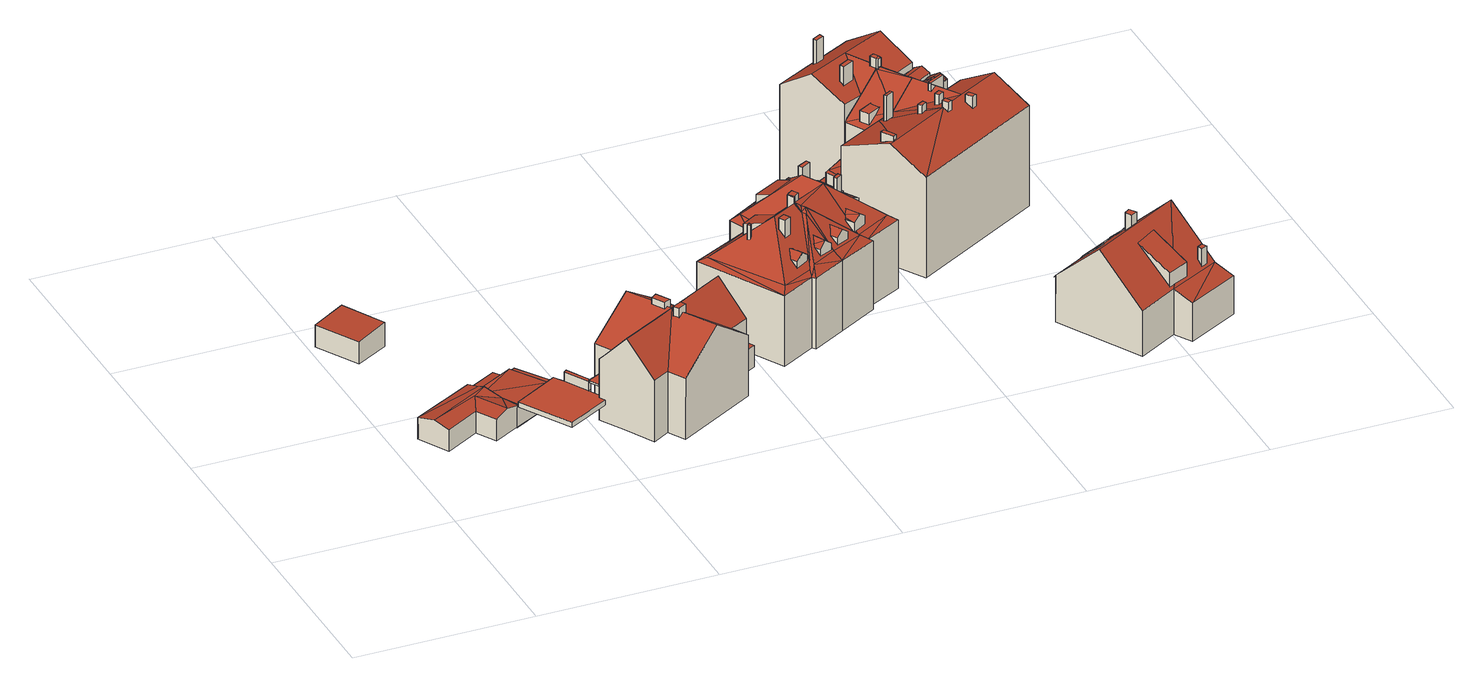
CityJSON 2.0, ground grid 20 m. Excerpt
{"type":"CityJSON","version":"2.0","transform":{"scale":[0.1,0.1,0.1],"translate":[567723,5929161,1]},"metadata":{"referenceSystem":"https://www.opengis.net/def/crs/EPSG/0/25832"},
"CityObjects":{
"building1":{"type":"Building","attributes":{"Grundfläche 2D":"23.277355","Grundhöhe NN":"1.186"},"geometry":[{"type":"Solid","lod":"3","boundaries":[[[[0,1,2,3]],[[4,5,3,2]],[[5,6,0,3]],[[6,7,1,0]],[[7,4,2,1]],[[7,6,5,4]]]],"semantics":{"surfaces":[{"type":"RoofSurface"},{"type":"WallSurface"},{"type":"GroundSurface"}],"values":[[0,1,1,1,1,2]]}}]},
"building2":{"type":"Building","attributes":{"Grundfläche 2D":"111.171247","Grundhöhe NN":"1.049"},"children":["building2-1"],"geometry":[{"type":"MultiSurface","lod":"3","boundaries":[[[8,9,10,11,12,13,14,15,16,17]],[[18,19,20]],[[21,18,22,23,24]],[[21,19,18]],[[25,26,27,28]],[[29,30,31]],[[32,29,31,33]],[[34,35,33,36]],[[35,32,33]],[[37,35,34,38]],[[39,37,40]],[[35,37,39]],[[39,40,41]],[[35,39,32]],[[22,18,20,42,43]],[[42,44,43]],[[22,43,45,46,26,21,24,23]],[[43,44,45]],[[21,26,46,45,47,19]],[[42,20,19,47]],[[9,8,48,49]],[[10,9,49,50]],[[11,10,50,51]],[[12,11,51,52]],[[13,12,52,53]],[[14,13,53,54]],[[15,14,54,55]],[[56,27,16,15,55,57]],[[56,57,58,23,40,17,16,27]],[[58,48,8,17,40,23]],[[56,59,28,27]],[[59,60,25,28]],[[60,46,26,25]],[[46,56,27,26]],[[31,30,61,62]],[[36,33,31,62,63]],[[34,36,63,64]],[[38,34,64,65]],[[38,65,43,22,23,24,41,40,37]],[[61,30,29,32,39,41,24,66]],[[44,42,47,45]],[[51,50,49,48,58,57,55,54,53,52]],[[46,60,59,56]],[[61,66,43,65,64,63,62]]],"semantics":{"surfaces":[{"type":"RoofSurface"},{"type":"WallSurface"},{"type":"GroundSurface"}],"values":[0,0,0,0,0,0,0,0,0,0,0,0,0,0,1,1,1,1,1,1,1,1,1,1,1,1,1,1,1,1,1,1,1,1,1,1,1,1,1,1,2,2,2,2]}}]},
"building2-1":{"type":"BuildingInstallation","parents":["building2"],"geometry":[{"type":"MultiSurface","lod":"3","boundaries":[[[67,68,69,70]],[[70,69,14,15]],[[67,70,15,12]],[[68,67,12,13]],[[69,68,13,14]]],"semantics":{"surfaces":[{"type":"RoofSurface"},{"type":"WallSurface"}],"values":[0,1,1,1,1]}}]},
"building3":{"type":"Building","attributes":{"Grundfläche 2D":"3.790240","Grundhöhe NN":"3.102"},"geometry":[{"type":"Solid","lod":"3","boundaries":[[[[71,72,73,74]],[[75,76,74,73]],[[76,77,71,74]],[[77,78,72,71]],[[78,75,73,72]],[[78,77,76,75]]]],"semantics":{"surfaces":[{"type":"RoofSurface"},{"type":"WallSurface"},{"type":"GroundSurface"}],"values":[[0,1,1,1,1,2]]}}]},
"building4":{"type":"Building","attributes":{"Grundfläche 2D":"185.451250","Grundhöhe NN":"1.404"},"children":["building4-1","building4-2"],"geometry":[{"type":"MultiSurface","lod":"3","boundaries":[[[79,80,81,82,83,84]],[[85,80,86,87,88,89]],[[85,89,88,90,91,80]],[[92,93,94,80]],[[83,82,81,80,94,95]],[[80,79,96,97,98]],[[98,99,86,80]],[[91,100,92,80]],[[101,102,103,104]],[[105,106,107,108]],[[109,110,111,112]],[[113,114,115,116,117]],[[79,84,118,119]],[[96,79,119,120]],[[121,122,99,98,97,96,120,123]],[[86,99,122,124]],[[87,86,124,125]],[[90,88,87,125,126]],[[91,90,126,127]],[[128,129,93,92,100,130,131]],[[100,91,127,130]],[[94,93,129,132]],[[95,94,132,133]],[[134,135,118,84,83,95,133]],[[102,101,136,137]],[[138,103,102,137,128]],[[104,103,138,139]],[[136,101,104,139,131]],[[140,108,107,141,135]],[[105,108,140,142]],[[143,106,105,142,134]],[[107,106,143,141]],[[144,145,112,111]],[[145,146,109,112]],[[146,147,110,109]],[[147,144,111,110]],[[114,113,148,149]],[[115,114,149,150]],[[116,115,150,151]],[[113,117,116,151,152,148]],[[132,129,128,137,136,131,130,127,126,125,124,122,121,123,120,119,118,135,141,143,134,133]],[[147,146,145,144]],[[151,150,149,148,152]]],"semantics":{"surfaces":[{"type":"RoofSurface"},{"type":"WallSurface"},{"type":"GroundSurface"}],"values":[0,0,0,0,0,0,0,0,0,0,0,0,1,1,1,1,1,1,1,1,1,1,1,1,1,1,1,1,1,1,1,1,1,1,1,1,1,1,1,1,2,2,2]}}]},
"building4-1":{"type":"BuildingInstallation","parents":["building4"],"geometry":[{"type":"MultiSurface","lod":"3","boundaries":[[[153,154,155,156]],[[89,157,154,153,158]],[[153,156,159,158]],[[155,154,157,160]],[[159,156,155,160,85]]],"semantics":{"surfaces":[{"type":"RoofSurface"},{"type":"WallSurface"}],"values":[0,1,1,1,1]}}]},
"building4-2":{"type":"BuildingInstallation","parents":["building4"],"geometry":[{"type":"MultiSurface","lod":"3","boundaries":[[[161,162,163,164,165,166]],[[167,82,168,163,162,161]],[[169,81,170,166,165,164]],[[164,163,168,169]],[[161,166,170,167]]],"semantics":{"surfaces":[{"type":"RoofSurface"},{"type":"WallSurface"}],"values":[0,1,1,1,1]}}]},
"building5":{"type":"Building","attributes":{"Grundfläche 2D":"98.892822","Grundhöhe NN":"1.317"},"children":["building5-1","building5-2","building5-3","building5-4","building5-5","building5-6"],"geometry":[{"type":"Solid","lod":"3","boundaries":[[[[171,172,173]],[[173,172,174]],[[175,172,171]],[[176,177,175]],[[172,175,177,178]],[[179,180,176]],[[176,180,181,182,177]],[[183,180,179]],[[181,180,183,184,185,186]],[[187,188,184]],[[186,185,184,188,181]],[[189,188,187]],[[190,188,189]],[[178,182,190]],[[190,182,188]],[[174,172,178]],[[178,177,182]],[[188,182,181]],[[191,175,171,173,192,193]],[[194,179,176,175,191,195]],[[187,184,183,179,194,196]],[[189,187,196,197]],[[190,189,197,198]],[[178,190,198,199]],[[174,178,199,200]],[[173,174,200,192]],[[193,192,200,199,198,197,196,194,195,191]]]],"semantics":{"surfaces":[{"type":"RoofSurface"},{"type":"WallSurface"},{"type":"GroundSurface"}],"values":[[0,0,0,0,0,0,0,0,0,0,0,0,0,0,0,0,0,0,1,1,1,1,1,1,1,1,2]]}}]},
"building5-1":{"type":"BuildingInstallation","parents":["building5"],"geometry":[{"type":"MultiSurface","lod":"3","boundaries":[[[201,202,203,204]],[[205,206,204,207]],[[206,201,204]],[[208,205,207]],[[203,209,210,207,204]],[[208,207,210]],[[203,202,209]]],"semantics":{"surfaces":[{"type":"RoofSurface"},{"type":"WallSurface"}],"values":[0,0,0,0,1,1,1]}}]},
"building5-2":{"type":"BuildingInstallation","parents":["building5"],"geometry":[{"type":"MultiSurface","lod":"3","boundaries":[[[211,212,213,214]],[[213,212,179,183]],[[214,213,183,215]],[[180,211,214,215]],[[212,211,180,179]]],"semantics":{"surfaces":[{"type":"RoofSurface"},{"type":"WallSurface"}],"values":[0,1,1,1,1]}}]},
"building5-3":{"type":"BuildingInstallation","parents":["building5"],"geometry":[{"type":"MultiSurface","lod":"3","boundaries":[[[216,217,218,219,220]],[[221,222,223,224,225,226,216,220,227]],[[220,219,228,229,230,221,227]],[[222,221,230]],[[219,218,228]]],"semantics":{"surfaces":[{"type":"RoofSurface"},{"type":"WallSurface"}],"values":[0,0,1,1,1]}}]},
"building5-4":{"type":"BuildingInstallation","parents":["building5"],"geometry":[{"type":"MultiSurface","lod":"3","boundaries":[[[186,231,232,233,234]],[[234,233,235]],[[232,231,185,236]],[[236,235,233,232]]],"semantics":{"surfaces":[{"type":"RoofSurface"},{"type":"WallSurface"}],"values":[0,1,1,1]}}]},
"building5-5":{"type":"BuildingInstallation","parents":["building5"],"geometry":[{"type":"MultiSurface","lod":"3","boundaries":[[[237,238,239,240]],[[240,239,241,242]],[[237,240,242,243]],[[238,237,243,244]],[[239,238,244,241]]],"semantics":{"surfaces":[{"type":"RoofSurface"},{"type":"WallSurface"}],"values":[0,1,1,1,1]}}]},
"building5-6":{"type":"BuildingInstallation","parents":["building5"],"geometry":[{"type":"MultiSurface","lod":"3","boundaries":[[[245,246,247,248]],[[249,250,246,245]],[[251,247,246,250,252]],[[251,253,248,247]],[[254,249,245,248,253]]],"semantics":{"surfaces":[{"type":"RoofSurface"},{"type":"WallSurface"}],"values":[0,1,1,1,1]}}]},
"building6":{"type":"Building","attributes":{"Grundfläche 2D":"136.858873","Grundhöhe NN":"1.317"},"children":["building6-1","building6-2","building6-3","building6-4","building6-5","building6-6"],"geometry":[{"type":"MultiSurface","lod":"3","boundaries":[[[255,256,257]],[[256,258,257]],[[255,259,260,261,262,263,264,265,266,256]],[[267,268,173]],[[173,268,171]],[[269,268,267]],[[270,271,269]],[[269,272,273,274,275,276,268]],[[269,271,272]],[[277,278,279,270,280,281,282]],[[282,281,283]],[[270,279,284,271]],[[285,281,280]],[[187,286,285]],[[286,281,285]],[[184,287,187]],[[287,286,187]],[[183,287,184]],[[183,179,288,287]],[[176,275,179]],[[275,288,179]],[[175,276,176]],[[176,276,275]],[[171,276,175]],[[171,268,276]],[[287,288,289,286]],[[289,281,286]],[[273,272,290,291,288,275,274]],[[291,290,272,271,288]],[[292,293,263,262,294,295,283,281,289,288,271,284]],[[295,260,259,255,257,277,282,283]],[[264,263,293]],[[293,292,265,264]],[[266,265,292,284,279,278,258,256]],[[278,277,257,258]],[[267,173,192,296]],[[269,267,296,297]],[[270,269,297,298]],[[280,270,298,299]],[[285,280,299,300]],[[173,171,175,191,193,192]],[[187,285,300,196]],[[179,183,184,187,196,194]],[[191,175,176,179,194,195]],[[296,192,193,191,195,194,196,300,299,298,297]]],"semantics":{"surfaces":[{"type":"RoofSurface"},{"type":"WallSurface"},{"type":"GroundSurface"}],"values":[0,0,0,0,0,0,0,0,0,0,0,0,0,0,0,0,0,0,0,0,0,0,0,0,0,0,0,0,0,0,1,1,1,1,1,1,1,1,1,1,1,1,1,1,2]}}]},
"building6-1":{"type":"BuildingInstallation","parents":["building6"],"geometry":[{"type":"MultiSurface","lod":"3","boundaries":[[[301,213,212,302,303,304]],[[302,212,179,305]],[[306,304,303,302,305,307]],[[183,213,301,304,306,308]],[[212,213,183,179]]],"semantics":{"surfaces":[{"type":"RoofSurface"},{"type":"WallSurface"}],"values":[0,1,1,1,1]}}]},
"building6-2":{"type":"BuildingInstallation","parents":["building6"],"geometry":[{"type":"MultiSurface","lod":"3","boundaries":[[[309,310,311,312,313]],[[311,314,312]],[[309,315,310]],[[311,310,315,314]]],"semantics":{"surfaces":[{"type":"RoofSurface"},{"type":"WallSurface"}],"values":[0,1,1,1]}}]},
"building6-3":{"type":"BuildingInstallation","parents":["building6"],"geometry":[{"type":"MultiSurface","lod":"3","boundaries":[[[316,317,318,319]],[[319,318,320,321]],[[316,319,321,322]],[[317,316,322,323]],[[318,317,323,320]]],"semantics":{"surfaces":[{"type":"RoofSurface"},{"type":"WallSurface"}],"values":[0,1,1,1,1]}}]},
"building6-4":{"type":"BuildingInstallation","parents":["building6"],"geometry":[{"type":"MultiSurface","lod":"3","boundaries":[[[324,325,326]],[[291,327,326,328,329]],[[327,324,326]],[[330,331,328,332]],[[331,333,328]],[[333,329,328]],[[273,290,334,332,328,326,335]],[[330,332,334]],[[326,325,274,335]]],"semantics":{"surfaces":[{"type":"RoofSurface"},{"type":"WallSurface"}],"values":[0,0,0,0,0,0,1,1,1]}}]},
"building6-5":{"type":"BuildingInstallation","parents":["building6"],"geometry":[{"type":"MultiSurface","lod":"3","boundaries":[[[336,337,338,339]],[[340,341,339,338]],[[261,336,339,341,262]],[[261,260,295,337,336]],[[295,340,338,337]]],"semantics":{"surfaces":[{"type":"RoofSurface"},{"type":"WallSurface"}],"values":[0,1,1,1,1]}}]},
"building6-6":{"type":"BuildingInstallation","parents":["building6"],"geometry":[{"type":"MultiSurface","lod":"3","boundaries":[[[342,343,344,345,346]],[[347,342,346,348]],[[345,349,350,348,346]],[[347,348,350]],[[345,344,349]]],"semantics":{"surfaces":[{"type":"RoofSurface"},{"type":"WallSurface"}],"values":[0,0,1,1,1]}}]},
"building7":{"type":"Building","attributes":{"Grundfläche 2D":"335.081678","Grundhöhe NN":"1.068"},"children":["building7-1","building7-2","building7-3","building7-4","building7-5","building7-6","building7-7","building7-8","building7-9","building7-10","building7-11","building7-12","building7-13","building7-14","building7-15","building7-16"],"geometry":[{"type":"MultiSurface","lod":"3","boundaries":[[[351,352,353,354,355]],[[351,356,357,358,352]],[[358,357,359,360]],[[361,362,360,359,363,364]],[[364,365,366,361]],[[367,368,366,369,370]],[[371,372,373,361,366,368,367,374,375]],[[372,371,376,361,373]],[[377,378,379,360,376,354,380]],[[361,376,360,362]],[[358,360,379,378,377,380,354,353,352]],[[381,382,374,367,370,383,384]],[[385,386,375,374,382,381,384,383,387,388,375,389]],[[385,389,375,386]],[[375,388,390,391,390,392,393,371]],[[393,371,393,392]],[[393,392,394,395,371]],[[396,397,371,395,394]],[[395,394,395,371]],[[376,396,398,399,400,401]],[[396,376,371,397]],[[400,399,402,376,401]],[[403,404,405,406,407,408,409]],[[407,406,410,398]],[[398,396,394,411,407]],[[394,392,412,392,390,413,388,387,407,411]],[[390,388,413]],[[387,414,408,407]],[[415,416,417,418,419,420,421]],[[422,423,424,425]],[[426,424,423]],[[426,427,428,424]],[[429,424,428]],[[428,430,431,429]],[[432,433,424,429]],[[366,365,369]],[[434,435,359,357,356,351,355,436,437]],[[363,359,435,438]],[[439,370,369,365,364,363,438,440]],[[375,374,367,370,439,441,442,443,436,355,354,376,371]],[[388,387,383,444,445]],[[390,388,445,446]],[[446,447,392,390]],[[398,396,394,392,447,448,399]],[[442,402,399,448,449]],[[402,442,441,439,370,367,374,375,371,376]],[[383,370,439,444]],[[405,404,403,409,450,451]],[[448,410,406,405,451,452]],[[448,447,392,394,396,398,410]],[[445,444,383,414,387,388]],[[444,450,409,408,414,383]],[[443,453,423,422,425,454,455]],[[427,426,423,453,456]],[[418,430,428,427,456,457]],[[458,459,460,433,432,429,431,430,418,457,449,461]],[[424,433,460,462]],[[425,424,462,454]],[[415,421,463,459]],[[449,457,418,417,416,415,459,458,461]],[[419,418,457,464]],[[421,420,419,464,452,465,463]],[[439,440,438,435,434,437,436,443,455,454,462,460,459,463,465,452,451,450,444]]],"semantics":{"surfaces":[{"type":"RoofSurface"},{"type":"WallSurface"},{"type":"GroundSurface"}],"values":[0,0,0,0,0,0,0,0,0,0,0,0,0,0,0,0,0,0,0,0,0,0,0,0,0,0,0,0,0,0,0,0,0,0,0,1,1,1,1,1,1,1,1,1,1,1,1,1,1,1,1,1,1,1,1,1,1,1,1,1,1,1,2]}}]},
"building7-1":{"type":"BuildingInstallation","parents":["building7"],"geometry":[{"type":"MultiSurface","lod":"3","boundaries":[[[466,467,468,469]],[[469,468,470,471]],[[466,469,471,472]],[[467,466,472,473]],[[468,467,473,470]]],"semantics":{"surfaces":[{"type":"RoofSurface"},{"type":"WallSurface"}],"values":[0,1,1,1,1]}}]},
"building7-2":{"type":"BuildingInstallation","parents":["building7"],"geometry":[{"type":"MultiSurface","lod":"3","boundaries":[[[474,475,476,477,478,479]],[[480,481,476,475]],[[481,373,482,477,476]],[[482,483,478,477]],[[483,372,484,480,475,474,479,478]]],"semantics":{"surfaces":[{"type":"RoofSurface"},{"type":"WallSurface"}],"values":[0,1,1,1,1]}}]},
"building7-3":{"type":"BuildingInstallation","parents":["building7"],"geometry":[{"type":"MultiSurface","lod":"3","boundaries":[[[485,486,487,488]],[[489,490,485,488]],[[485,490,379,491,486]],[[491,492,487,486]],[[489,488,487,492,378]]],"semantics":{"surfaces":[{"type":"RoofSurface"},{"type":"WallSurface"}],"values":[0,1,1,1,1]}}]},
"building7-4":{"type":"BuildingInstallation","parents":["building7"],"geometry":[{"type":"MultiSurface","lod":"3","boundaries":[[[493,494,495]],[[496,497,493]],[[497,498,493]],[[498,494,493]],[[375,499,496]],[[497,496,499,500]],[[501,494,498]],[[500,368,502,501,498,497]],[[501,502,367,495,494]]],"semantics":{"surfaces":[{"type":"RoofSurface"},{"type":"WallSurface"}],"values":[0,0,0,0,0,0,0,1,1]}}]},
"building7-5":{"type":"BuildingInstallation","parents":["building7"],"geometry":[{"type":"MultiSurface","lod":"3","boundaries":[[[503,504,505,506,507,508,509]],[[510,511,506,505]],[[511,377,512,508,507,506]],[[512,513,509,508]],[[513,380,514,510,505,504,503,509]]],"semantics":{"surfaces":[{"type":"RoofSurface"},{"type":"WallSurface"}],"values":[0,1,1,1,1]}}]},
"building7-6":{"type":"BuildingInstallation","parents":["building7"],"geometry":[{"type":"MultiSurface","lod":"3","boundaries":[[[515,516,517,518,519,520]],[[521,522,523,518,517,516]],[[352,524,519,518,523]],[[525,526,515,520,519,524,353]],[[526,521,516,515]]],"semantics":{"surfaces":[{"type":"RoofSurface"},{"type":"WallSurface"}],"values":[0,1,1,1,1]}}]},
"building7-7":{"type":"BuildingInstallation","parents":["building7"],"geometry":[{"type":"MultiSurface","lod":"3","boundaries":[[[527,528,529,530,531]],[[528,527,532,533]],[[360,534,529,528,533]],[[534,535,530,529]],[[527,531,530,535,362,532]]],"semantics":{"surfaces":[{"type":"RoofSurface"},{"type":"WallSurface"}],"values":[0,1,1,1,1]}}]},
"building7-8":{"type":"BuildingInstallation","parents":["building7"],"geometry":[{"type":"MultiSurface","lod":"3","boundaries":[[[536,537,538,539,540,541]],[[542,539,538,537,543,544]],[[541,540,539,542,545,546]],[[536,541,546,547]],[[547,543,537,536]]],"semantics":{"surfaces":[{"type":"RoofSurface"},{"type":"WallSurface"}],"values":[0,1,1,1,1]}}]},
"building7-9":{"type":"BuildingInstallation","parents":["building7"],"geometry":[{"type":"MultiSurface","lod":"3","boundaries":[[[548,549,550,551,552,553,554,555]],[[556,557,558,554,553,559,389]],[[560,561,562,550,549,548,555]],[[563,558,557,556,385,381]],[[558,563,384,560,555,554]]],"semantics":{"surfaces":[{"type":"RoofSurface"},{"type":"WallSurface"}],"values":[0,0,1,1,1]}}]},
"building7-10":{"type":"BuildingInstallation","parents":["building7"],"geometry":[{"type":"MultiSurface","lod":"3","boundaries":[[[564,565,566,567]],[[568,569,566,565]],[[401,567,566,569]],[[565,564,400,568]]],"semantics":{"surfaces":[{"type":"RoofSurface"},{"type":"WallSurface"}],"values":[0,1,1,1]}}]},
"building7-11":{"type":"BuildingInstallation","parents":["building7"],"geometry":[{"type":"MultiSurface","lod":"3","boundaries":[[[570,571,572,573,574,575]],[[396,397,570,575]],[[395,571,570,397]],[[391,573,572,571,395,393]],[[391,388,574,573]]],"semantics":{"surfaces":[{"type":"RoofSurface"},{"type":"WallSurface"}],"values":[0,1,1,1,1]}}]},
"building7-12":{"type":"BuildingInstallation","parents":["building7"],"geometry":[{"type":"MultiSurface","lod":"3","boundaries":[[[576,577,495]],[[577,493,495]],[[578,493,577]],[[496,578,579,580]],[[496,493,578]],[[580,375,496]],[[367,581,576,495]],[[386,579,578,577,576,581,382]]],"semantics":{"surfaces":[{"type":"RoofSurface"},{"type":"WallSurface"}],"values":[0,0,0,0,0,0,1,1]}}]},
"building7-13":{"type":"BuildingInstallation","parents":["building7"],"geometry":[{"type":"MultiSurface","lod":"3","boundaries":[[[582,583,584,585,586]],[[587,588,583,582]],[[588,589,590,585,584,583]],[[590,591,586,585]],[[582,586,591,587]]],"semantics":{"surfaces":[{"type":"RoofSurface"},{"type":"WallSurface"}],"values":[0,1,1,1,1]}}]},
"building7-14":{"type":"BuildingInstallation","parents":["building7"],"geometry":[{"type":"MultiSurface","lod":"3","boundaries":[[[592,593,594,595,575,574,596]],[[597,596,574,388]],[[592,596,597,413]],[[411,598,595,594,593,592,413,412]],[[598,396,575,595]]],"semantics":{"surfaces":[{"type":"RoofSurface"},{"type":"WallSurface"}],"values":[0,1,1,1,1]}}]},
"building7-15":{"type":"BuildingInstallation","parents":["building7"],"geometry":[{"type":"MultiSurface","lod":"3","boundaries":[[[599,600,601,602]],[[602,601,603,604]],[[599,602,604,605]],[[600,599,605,606]],[[601,600,606,603]]],"semantics":{"surfaces":[{"type":"RoofSurface"},{"type":"WallSurface"}],"values":[0,1,1,1,1]}}]},
"building7-16":{"type":"BuildingInstallation","parents":["building7"],"geometry":[{"type":"MultiSurface","lod":"3","boundaries":[[[607,608,609,610,611,612]],[[613,420,610,609]],[[420,421,611,610]],[[421,415,612,611]],[[416,607,612,415]],[[416,614,608,607]],[[609,608,614,613]]],"semantics":{"surfaces":[{"type":"RoofSurface"},{"type":"WallSurface"}],"values":[0,1,1,1,1,1,1]}}]},
"building8":{"type":"Building","attributes":{"Grundfläche 2D":"139.598738","Grundhöhe NN":"1.654"},"children":["building8-1","building8-2","building8-3","building8-4","building8-5"],"geometry":[{"type":"Solid","lod":"3","boundaries":[[[[615,616,617,618,619,620,621,622]],[[623,624,625,626,627,628,629,630]],[[625,631,626]],[[632,633,634,635,636,615,622,621,620,637,630,629,628]],[[638,639,633]],[[640,634,633,639,630,637]],[[641,639,638]],[[623,630,642,643,625,624]],[[634,640,618,617,616,636,635]],[[620,619,618,640,637]],[[616,615,636]],[[632,628,627,644,645]],[[633,632,645,646]],[[638,633,646,647]],[[641,638,647,648]],[[639,641,648,649]],[[650,642,630,639,649,651]],[[652,642,650,653]],[[654,652,653,655]],[[656,657,658,659]],[[657,654,655,658]],[[627,656,659,644]],[[659,658,655,653,650,651,649,648,647,646,645,644]],[[626,631,656,627]],[[642,654,643]],[[652,654,642]],[[654,625,643]],[[625,656,631]],[[657,656,625,654]]]],"semantics":{"surfaces":[{"type":"RoofSurface"},{"type":"WallSurface"},{"type":"GroundSurface"}],"values":[[0,0,0,0,0,0,0,0,1,1,1,1,1,1,1,1,1,1,1,1,1,1,2,0,0,0,0,0,0]]}}]},
"building8-1":{"type":"BuildingInstallation","parents":["building8"],"geometry":[{"type":"MultiSurface","lod":"3","boundaries":[[[660,661,662,663]],[[663,662,664,665]],[[660,663,665,666]],[[661,660,666,667]],[[662,661,667,664]]],"semantics":{"surfaces":[{"type":"RoofSurface"},{"type":"WallSurface"}],"values":[0,1,1,1,1]}}]},
"building8-2":{"type":"BuildingInstallation","parents":["building8"],"geometry":[{"type":"MultiSurface","lod":"3","boundaries":[[[668,669,670,671]],[[671,670,672,673]],[[668,671,673,674]],[[669,668,674,675]],[[670,669,675,672]]],"semantics":{"surfaces":[{"type":"RoofSurface"},{"type":"WallSurface"}],"values":[0,1,1,1,1]}}]},
"building8-3":{"type":"BuildingInstallation","parents":["building8"],"geometry":[{"type":"MultiSurface","lod":"3","boundaries":[[[676,677,678,679]],[[679,678,680,681]],[[681,682,676,679]],[[677,676,682,683]],[[683,680,678,677]]],"semantics":{"surfaces":[{"type":"RoofSurface"},{"type":"WallSurface"}],"values":[0,1,1,1,1]}}]},
"building8-4":{"type":"BuildingInstallation","parents":["building8"],"geometry":[{"type":"MultiSurface","lod":"3","boundaries":[[[684,685,686,687]],[[687,686,688,689]],[[684,687,689,690]],[[685,684,690,691]],[[686,685,691,688]]],"semantics":{"surfaces":[{"type":"RoofSurface"},{"type":"WallSurface"}],"values":[0,1,1,1,1]}}]},
"building8-5":{"type":"BuildingInstallation","parents":["building8"],"geometry":[{"type":"MultiSurface","lod":"3","boundaries":[[[692,693,694,695]],[[693,692,696]],[[695,694,697,698]],[[699,696,692,695,698,623]],[[693,696,699,624]],[[694,693,624,697]]],"semantics":{"surfaces":[{"type":"RoofSurface"},{"type":"WallSurface"}],"values":[0,0,1,1,1,1]}}]}
},
"vertices":[
[7,362,28],[34,314,28],[71,335,30],[45,383,30],[71,335,2],[45,383,2],[7,362,2],[34,314,2],
[164,83,30],[215,111,30],[213,114,30],[214,114,30],[204,132,30],[207,134,30],[192,161,30],[189,159,30],[182,170,30],[131,141,30],[110,179,25],[151,209,26],[107,186,25],[175,166,28],[130,141,25],[131,141,25],[132,142,25],[151,209,23],[175,166,26],[182,170,26],[158,213,23],[107,186,29],[101,198,26],[30,160,26],[111,180,31],[40,141,31],[87,147,26],[96,169,30],[49,125,26],[116,133,30],[100,124,26],[122,160,26],[131,141,26],[132,142,26],[107,186,0],[130,141,1],[130,141,0],[175,166,0],[175,166,25],[151,209,0],[164,83,24],[215,111,24],[213,114,24],[214,114,24],[204,132,24],[207,134,24],[192,161,24],[189,159,24],[182,170,25],[182,170,24],[131,141,24],[158,213,22],[151,209,22],[101,198,1],[30,160,1],[49,125,1],[87,147,1],[100,124,1],[132,142,1],
[204,132,41],[207,134,41],[192,161,41],[189,159,41],
[135,214,23],[105,197,23],[110,188,24],[141,203,24],[110,188,22],[141,203,22],[135,214,21],[105,197,21],
[227,126,75],[290,122,111],[287,127,111],[279,142,111],[262,171,111],[216,145,75],[294,117,111],[261,66,75],[272,47,75],[318,74,111],[297,111,111],[363,99,75],[353,117,75],[357,160,111],[339,191,75],[319,179,75],[309,197,75],[208,116,75],[212,109,83],[225,86,111],[242,55,75],[374,129,75],[391,148,29],[365,195,29],[341,181,29],[367,134,29],[306,189,23],[290,218,23],[245,192,23],[261,163,23],[234,149,44],[258,162,44],[252,173,44],[233,163,44],[204,132,42],[214,114,42],[234,125,42],[225,143,42],[207,134,42],[216,145,4],[227,126,4],[208,116,4],[225,86,4],[242,55,4],[212,109,4],[261,66,4],[272,47,4],[363,99,4],[353,117,4],[344,183,4],[339,191,4],[374,129,4],[370,136,4],[319,179,4],[309,197,4],[303,194,4],[258,168,4],[391,148,4],[365,195,4],[341,181,4],[367,134,4],[261,163,4],[245,192,4],[306,189,4],[290,218,4],[252,173,42],[233,163,42],[234,149,42],[258,162,42],[204,132,40],[214,114,40],[234,125,40],[225,143,40],[207,134,40],
[292,108,118],[301,113,118],[298,119,118],[288,114,118],[301,113,108],[292,108,107],[288,114,107],[298,119,108],
[282,144,117],[279,142,117],[276,140,117],[284,126,117],[287,127,117],[291,129,117],[282,144,109],[276,140,109],[284,126,109],[291,129,109],
[495,187,92],[466,170,93],[500,178,85],[462,156,85],[478,217,123],[475,221,123],[461,168,89],[459,160,85],[471,229,131],[470,228,131],[442,213,131],[425,149,90],[466,236,123],[445,268,87],[445,264,90],[443,236,113],[440,275,82],[377,231,89],[366,234,85],[420,138,85],[478,217,3],[500,178,3],[495,187,3],[471,229,3],[475,221,3],[440,275,3],[366,234,3],[420,138,3],[459,160,3],[462,156,3],
[474,189,104],[473,187,102],[477,179,102],[484,183,109],[481,197,106],[477,198,109],[492,187,102],[487,196,102],[477,179,95],[492,187,94],
[470,228,138],[471,229,138],[466,236,138],[465,235,138],[465,235,123],
[445,185,109],[444,182,107],[442,175,102],[446,167,102],[454,171,109],[461,176,102],[457,183,102],[456,183,103],[454,184,104],[451,184,105],[449,185,107],[458,174,105],[446,167,94],[458,174,95],[461,176,95],
[457,243,113],[444,266,103],[426,255,103],[439,233,113],[426,255,90],[444,266,88],
[417,214,127],[416,217,127],[413,215,127],[415,213,127],[413,215,110],[415,213,110],[417,214,113],[416,217,113],
[441,201,136],[445,194,136],[452,198,136],[448,205,136],[441,201,122],[445,194,115],[452,198,115],[449,196,115],[448,205,122],[446,204,122],
[530,313,96],[547,286,95],[534,315,94],[549,287,94],[528,312,97],[517,306,104],[519,302,104],[515,300,106],[541,254,107],[554,260,99],[541,283,99],[544,284,97],[545,203,83],[533,208,90],[542,209,82],[584,230,83],[573,233,90],[533,212,88],[529,213,90],[528,214,91],[477,228,127],[480,223,127],[534,315,85],[549,287,85],[547,286,87],[517,349,83],[514,337,90],[530,313,89],[528,312,90],[544,284,90],[430,297,83],[440,294,89],[450,271,87],[512,252,131],[499,275,131],[531,215,91],[525,228,104],[541,283,93],[554,260,93],[513,304,106],[517,306,102],[545,203,3],[542,209,3],[584,230,3],[517,349,3],[430,297,3],
[467,237,138],[477,234,138],[474,239,138],[473,241,138],[477,234,130],[473,241,122],[474,239,124],[467,237,123],
[501,309,106],[493,322,101],[462,305,101],[470,289,107],[500,308,106],[462,305,91],[493,322,92],
[532,253,135],[530,257,135],[524,253,135],[526,249,135],[524,253,121],[526,249,121],[532,253,114],[530,257,114],
[523,224,102],[523,223,102],[529,213,102],[524,226,103],[537,218,108],[525,228,105],[539,231,102],[535,232,104],[544,222,102],[528,233,108],[544,222,92],[529,213,91],
[519,302,126],[517,306,126],[506,300,126],[509,296,126],[506,300,114],[509,296,114],
[501,211,108],[500,208,106],[497,201,102],[502,193,102],[509,197,108],[511,210,102],[516,201,102],[502,193,94],[516,201,93],
[589,292,136],[603,283,142],[604,288,140],[621,362,117],[566,331,118],[596,279,142],[597,278,142],[603,281,142],[619,241,118],[673,321,142],[700,337,142],[678,324,142],[769,327,118],[747,363,142],[726,398,119],[705,387,119],[709,412,106],[707,400,112],[726,398,100],[716,416,100],[669,389,140],[682,368,141],[684,365,141],[700,407,114],[688,400,124],[641,373,116],[630,355,121],[654,336,133],[658,333,135],[627,357,119],[699,420,110],[699,418,110],[696,450,100],[698,431,106],[692,416,115],[694,414,115],[674,438,118],[649,426,138],[682,416,122],[649,425,138],[650,423,138],[648,425,139],[649,423,139],[647,424,140],[649,422,140],[645,423,138],[646,421,138],[623,412,118],[601,401,99],[615,391,105],[626,383,110],[621,362,99],[611,496,115],[601,491,115],[560,469,115],[580,435,141],[627,459,141],[676,484,141],[655,519,115],[601,401,119],[643,431,140],[644,431,139],[645,432,139],[696,450,118],[573,379,26],[574,380,26],[602,396,26],[607,399,26],[592,424,26],[563,407,26],[559,404,26],[571,334,55],[573,329,55],[586,350,59],[567,339,55],[625,358,64],[629,360,65],[618,379,65],[574,380,61],[607,399,65],[602,396,65],[573,379,61],[570,378,60],[597,278,1],[619,241,1],[566,331,1],[596,279,1],[769,327,1],[716,416,1],[726,398,1],[669,389,1],[621,362,1],[571,333,1],[696,450,1],[649,426,1],[649,425,1],[648,425,1],[601,401,1],[603,397,1],[655,519,1],[560,469,1],[588,421,1],[573,329,1],[567,339,1],[571,334,1],[629,360,1],[607,399,1],[574,380,1],[573,379,1],[570,378,1],[602,396,1],[586,350,1],[559,404,1],[592,424,1],[563,407,1],
[681,340,148],[678,344,148],[672,340,148],[675,336,148],[672,340,135],[675,336,137],[681,340,137],[678,344,135],
[681,368,147],[676,365,147],[678,362,147],[695,371,147],[693,374,147],[682,368,147],[676,365,137],[678,362,137],[695,371,132],[693,374,131],[681,368,141],
[654,330,144],[660,334,144],[658,338,144],[651,334,144],[651,334,133],[654,330,135],[660,334,135],[658,338,133],
[700,407,124],[712,406,122],[709,412,124],[696,404,124],[707,400,120],[710,401,120],[694,396,122],[697,394,120],[714,404,120],[714,404,106],
[627,357,150],[625,356,150],[623,355,150],[625,352,150],[630,355,150],[634,357,150],[632,360,150],[623,355,119],[625,352,121],[634,357,121],[632,360,119],[625,356,119],
[598,298,147],[594,296,147],[595,294,147],[602,282,147],[606,285,147],[600,296,147],[594,296,135],[595,294,136],[602,282,142],[606,285,142],[600,296,136],[598,298,135],
[677,325,150],[672,322,150],[676,316,150],[681,318,150],[678,324,150],[677,325,142],[672,322,142],[676,316,139],[681,318,139],
[705,331,147],[700,328,147],[704,323,147],[705,321,147],[708,323,147],[710,324,147],[705,321,133],[700,328,138],[704,323,134],[708,323,133],[710,324,133],[705,331,138],
[691,437,119],[680,431,119],[678,429,119],[678,427,120],[678,422,122],[677,418,124],[698,431,124],[693,439,119],[688,413,119],[692,416,119],[703,423,119],[680,417,123],[693,439,106],[691,437,108],[680,431,117],[703,423,106],
[628,398,116],[612,389,116],[618,379,116],[633,387,116],[612,389,103],[618,379,103],
[646,421,150],[649,422,150],[649,423,150],[650,423,150],[649,426,150],[645,423,150],
[704,420,118],[699,418,118],[694,414,118],[690,412,118],[689,407,121],[704,420,106],
[604,486,148],[606,482,148],[608,483,148],[615,486,148],[613,491,148],[604,486,118],[606,482,121],[608,483,121],[615,486,121],[613,491,118],
[645,432,150],[644,431,150],[643,431,150],[641,430,150],[646,432,150],[646,432,138],[641,430,138],
[622,429,149],[619,434,149],[607,427,149],[609,422,149],[607,427,130],[609,422,127],[622,429,127],[619,434,130],
[574,380,36],[562,401,36],[565,403,36],[563,407,36],[559,404,36],[573,379,36],[565,403,26],[562,401,26],
[773,68,100],[793,33,79],[799,36,79],[817,46,79],[809,61,88],[797,82,101],[778,70,100],[774,68,100],[781,127,78],[771,131,71],[757,135,61],[698,103,59],[699,102,61],[726,54,111],[768,78,111],[830,113,111],[756,137,59],[752,6,60],[797,32,60],[799,36,63],[796,34,63],[793,33,63],[809,61,78],[809,12,52],[856,65,59],[817,46,62],[868,45,51],[807,152,69],[802,161,59],[699,102,7],[752,6,7],[797,32,7],[809,12,7],[868,45,7],[856,65,7],[807,152,7],[830,113,7],[763,128,70],[763,128,7],[762,131,67],[762,131,7],[734,122,61],[736,117,67],[736,117,7],[734,122,7],
[782,109,114],[776,105,114],[780,97,114],[787,101,114],[780,97,102],[787,101,102],[782,109,93],[776,105,93],
[839,58,82],[846,62,82],[843,67,82],[837,64,82],[843,67,67],[837,64,68],[839,58,62],[846,62,61],
[747,117,72],[739,112,72],[746,102,83],[753,106,83],[746,102,82],[753,106,82],[747,117,71],[739,112,71],
[792,143,71],[786,139,71],[792,129,83],[799,133,82],[792,129,82],[799,133,81],[792,143,70],[786,139,70],
[781,127,79],[771,131,72],[777,120,83],[784,124,83],[777,134,71],[777,120,82],[784,124,82],[777,134,70]
]}
